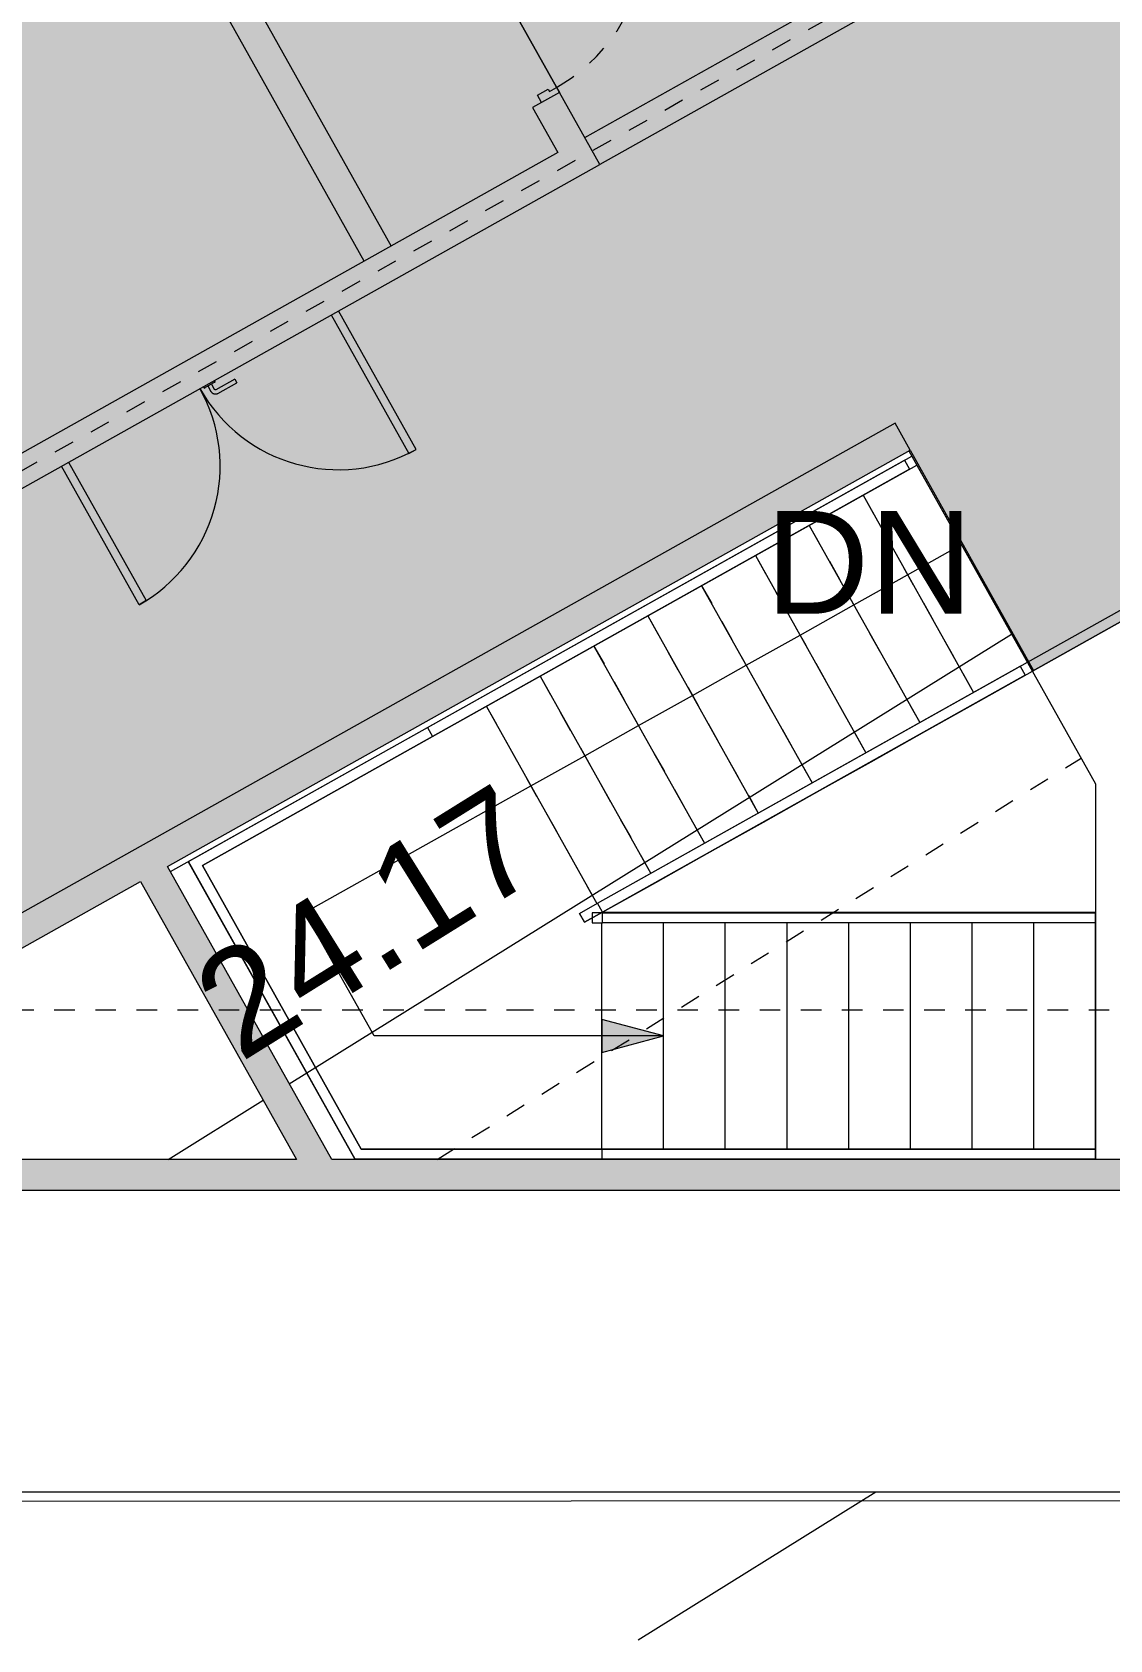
# Model space of a CAD drawing. Header units: metres. Extents: x -16.5 to 80.2, y 17.9 to 114.6.
# Drawn here: x 4.35 to 9.59, y 45.28 to 53.1 of the extents above; entities that cross this region are included whole.
import ezdxf

# ---------------------------------------------------------------- set-up
doc = ezdxf.new("R2010")
doc.units = ezdxf.units.M
for name, pattern in [('Basculante', [0.004, 0.0025, -0.0015]), ('IMPORT-carrilciclo', [0.016, 0.006, -0.01]), ('LineaDiscontinua-1_5mm', [0.003, 0.0015, -0.0015]), ('LíneaDeRejilla', [0.021, 0.012, -0.003, 0.003, -0.003])]:
    doc.linetypes.add(name, pattern=pattern)
for name, color, linetype, lineweight in [('00_VIA LOCAL LOTE A SEGREGAR', 253, 'Continuous', 5), ('A-BRND', 11, 'Continuous', 5), ('A-DETL-3', 151, 'Continuous', 5), ('A-DETL-GENF', 92, 'Continuous', 5), ('A-ESCA', 31, 'Continuous', 5), ('A-MURO', 113, 'Continuous', 9), ('A-MURO-ACHU', 111, 'Continuous', 9), ('A-PISO', 51, 'Continuous', 9), ('A-PUER', 31, 'Continuous', 5), ('A-PUER-MARC', 31, 'Continuous', 5), ('A-WALL', 113, 'Continuous', 18), ('COTAS', 2, 'Continuous', 5), ('H-HID-APAR', 6, 'Continuous', 5), ('S-ESCA-IDEN', 31, 'Continuous', 5), ('S-REJI', 1, 'Continuous', 5)]:
    doc.layers.add(name, color=color, linetype=linetype, lineweight=lineweight)
doc.styles.add('Arial', font='arial.ttf', dxfattribs={"height": 0.510389})
doc.styles.add('Arial_3', font='arial.ttf', dxfattribs={"height": 0.5})

# ---------------------------------------------------------------- blocks, each defined once
blk = doc.blocks.new('Puerta-Batiente-2Cuerpos-HojaEnCelosia - 1600x2200-1638897-Nivel 2')
at = {"layer": 'A-PUER'}
for p, q in [((-0.772, -0.847), (-0.772, -0.075)), ((-0.732, -0.075), (-0.732, -0.847)), ((0.732, -0.075), (0.732, -0.847)), ((0.772, -0.847), (0.772, -0.075)), ((-0.732, -0.847), (-0.772, -0.847)), ((0.732, -0.847), (0.772, -0.847))]:
    blk.add_line(p, q, dxfattribs=at)
for centre, start, end in [((-0.772, -0.075), 270, 0), ((0.772, -0.075), 180, 270)]:
    blk.add_arc(centre, 0.772, start, end, dxfattribs=at)
blk = doc.blocks.new('Manija-Horizontal-SinCerradura - 120-1188999-Nivel 2')
at = {"layer": 'A-PUER'}
for p, q in [((0.195, 0), (0.195, -0.008)), ((0.255, -0.008), (0.255, 0)), ((0.195, -0.008), (0.199, -0.008)), ((0.255, -0.008), (0.195, -0.008)), ((0.215, -0.008), (0.215, -0.038)), ((0.235, -0.038), (0.235, -0.008)), ((0.345, -0.043), (0.24, -0.043)), ((0.24, -0.063), (0.345, -0.063)), ((0.251, -0.008), (0.255, -0.008)), ((0.345, -0.043), (0.345, -0.063))]:
    blk.add_line(p, q, dxfattribs=at)
at = {"layer": 'A-PUER', "flags": 128}
for points in [[(0.215, -0.038), (0.215, -0.039), (0.2151, -0.04), (0.2152, -0.041), (0.2153, -0.042), (0.2155, -0.043), (0.2157, -0.0439), (0.216, -0.0449), (0.2163, -0.0459), (0.2166, -0.0468), (0.217, -0.0477), (0.2174, -0.0486), (0.2178, -0.0495), (0.2183, -0.0504), (0.2188, -0.0513), (0.2194, -0.0521), (0.2199, -0.0529), (0.2206, -0.0537), (0.2212, -0.0545), (0.2219, -0.0552), (0.2226, -0.0559), (0.2233, -0.0566), (0.2241, -0.0573), (0.2249, -0.0579), (0.2257, -0.0585), (0.2265, -0.059), (0.2273, -0.0596), (0.2282, -0.06), (0.2291, -0.0605), (0.23, -0.0609), (0.2309, -0.0613), (0.2319, -0.0616), (0.2328, -0.062), (0.2338, -0.0622), (0.2348, -0.0624), (0.2358, -0.0626), (0.2367, -0.0628), (0.2377, -0.0629), (0.2387, -0.063), (0.2397, -0.063), (0.24, -0.063)], [(0.24, -0.043), (0.2398, -0.043), (0.2396, -0.043), (0.2394, -0.043), (0.2392, -0.0429), (0.239, -0.0429), (0.2388, -0.0429), (0.2386, -0.0428), (0.2384, -0.0427), (0.2382, -0.0427), (0.2381, -0.0426), (0.2379, -0.0425), (0.2377, -0.0424), (0.2375, -0.0423), (0.2373, -0.0422), (0.2372, -0.0421), (0.237, -0.042), (0.2369, -0.0419), (0.2367, -0.0418), (0.2366, -0.0416), (0.2364, -0.0415), (0.2363, -0.0413), (0.2361, -0.0412), (0.236, -0.041), (0.2359, -0.0409), (0.2358, -0.0407), (0.2357, -0.0405), (0.2356, -0.0404), (0.2355, -0.0402), (0.2354, -0.04), (0.2353, -0.0398), (0.2353, -0.0396), (0.2352, -0.0394), (0.2352, -0.0392), (0.2351, -0.039), (0.2351, -0.0388), (0.235, -0.0387), (0.235, -0.0385), (0.235, -0.0383), (0.235, -0.0381), (0.235, -0.038)]]:
    blk.add_lwpolyline(points, dxfattribs=at)
blk = doc.blocks.new('DISPOSICIÓN URBANA JARDIN_dwg-1215257-Nivel 2')
at = {"layer": '00_VIA LOCAL LOTE A SEGREGAR', "linetype": 'IMPORT-carrilciclo'}
blk.add_line((53.7247, 63.2505), (55.4383, 66.5188), dxfattribs=at)
at = {"layer": '00_VIA LOCAL LOTE A SEGREGAR', "color": 254}
blk.add_line((55.7503, 61.7302), (56.3829, 62.9367), dxfattribs=at)
at = {"layer": 'COTAS', "color": 254}
for p, q in [((52.9192, 63.2039), (54.8413, 66.8679)), ((52.5964, 62.5884), (52.8495, 63.071))]:
    blk.add_line(p, q, dxfattribs=at)
at = {"layer": 'COTAS', "color": 51, "insert": (52.6248, 64.1969), "char_height": 0.51039, "width": 1.931906, "attachment_point": 2, "rotation": 62.32006, "line_spacing_factor": 0.941778, "style": 'Arial'}
blk.add_mtext('24.17', dxfattribs=at)
blk = doc.blocks.new('Top Rail Type - Top Rail_Internal_-1126967-Nivel 2')
at = {"layer": 'A-BRND'}
for p, q in [((9.1857, 50.0344), (10.8229, 50.9521)), ((10.8351, 50.9017), (9.2102, 49.9908)), ((10.8229, 50.9521), (10.8351, 50.9303))]:
    blk.add_line(p, q, dxfattribs=at)
blk = doc.blocks.new('Top Rail Type - Top Rail_Internal_-V85-Nivel 2')
at = {"layer": 'A-BRND'}
for p, q in [((9.1857, 50.0344), (10.8229, 50.9521)), ((9.2102, 49.9908), (10.8351, 50.9017)), ((10.8229, 50.9521), (10.8351, 50.9303))]:
    blk.add_line(p, q, dxfattribs=at)
blk = doc.blocks.new('Top Rail Type - Top Rail_Internal_-1175743-Nivel 2')
at = {"layer": 'A-BRND'}
for p, q in [((7.0946, 48.8622), (9.1502, 50.0145)), ((9.1747, 49.9709), (7.119, 48.8186)), ((9.1502, 50.0145), (9.1747, 49.9709)), ((7.0073, 48.8133), (7.0946, 48.8622)), ((7.0318, 48.7697), (7.0073, 48.8133)), ((7.119, 48.8186), (7.0318, 48.7697)), ((7.1196, 48.8165), (7.0696, 48.8165)), ((7.0696, 48.8165), (7.0696, 48.7665)), ((7.119, 48.8186), (7.0946, 48.8622)), ((7.1196, 48.8165), (9.5168, 48.8165)), ((7.1196, 48.7665), (7.1196, 48.8165)), ((9.5168, 48.8165), (9.5168, 48.7665)), ((7.0696, 48.7665), (7.1196, 48.7665)), ((9.5168, 48.7665), (7.1196, 48.7665))]:
    blk.add_line(p, q, dxfattribs=at)
blk = doc.blocks.new('Top Rail Type - Top Rail_Internal_-V86-Nivel 2')
at = {"layer": 'A-BRND'}
for p, q in [((7.0946, 48.8622), (9.1857, 50.0344)), ((7.119, 48.8186), (9.2102, 49.9908)), ((9.1857, 50.0344), (9.2102, 49.9908)), ((7.0073, 48.8133), (7.0946, 48.8622)), ((7.0073, 48.8133), (7.0318, 48.7697)), ((7.0318, 48.7697), (7.119, 48.8186)), ((9.5168, 48.8165), (7.1196, 48.8165)), ((9.5168, 48.7665), (9.5168, 48.8165)), ((9.5168, 48.7665), (7.1196, 48.7665))]:
    blk.add_line(p, q, dxfattribs=at)
blk = doc.blocks.new('Top Rail Type - Top Rail_Internal_-1175757-Nivel 2')
at = {"layer": 'A-BRND'}
for p, q in [((6.2686, 49.7167), (8.5883, 51.017)), ((8.6128, 50.9734), (6.293, 49.673)), ((8.5883, 51.017), (8.6128, 50.9734)), ((5.1057, 49.0648), (6.2686, 49.7167)), ((6.293, 49.673), (5.1737, 49.0456)), ((6.2686, 49.7167), (6.293, 49.673)), ((5.9171, 47.6173), (5.1057, 49.0648)), ((5.1737, 49.0456), (5.9463, 47.6673)), ((7.1168, 47.6173), (5.9171, 47.6173)), ((5.9463, 47.6673), (7.1168, 47.6673)), ((7.1168, 47.6673), (9.5168, 47.6673)), ((7.1168, 47.6673), (7.1168, 47.6173)), ((9.5168, 47.6173), (7.1168, 47.6173)), ((9.5168, 47.6673), (9.5168, 47.6173))]:
    blk.add_line(p, q, dxfattribs=at)
blk = doc.blocks.new('Top Rail Type - Top Rail_Internal_-V87-Nivel 2')
at = {"layer": 'A-BRND'}
for p, q in [((6.2686, 49.7167), (8.6238, 51.0369)), ((6.293, 49.673), (8.6482, 50.9932)), ((8.6238, 51.0369), (8.6482, 50.9932)), ((5.1057, 49.0648), (6.2686, 49.7167)), ((5.1737, 49.0456), (6.293, 49.673)), ((5.9171, 47.6173), (5.1057, 49.0648)), ((5.9463, 47.6673), (5.1737, 49.0456)), ((7.1168, 47.6173), (5.9171, 47.6173)), ((7.1168, 47.6673), (5.9463, 47.6673)), ((9.5168, 47.6673), (7.1168, 47.6673)), ((9.5168, 47.6173), (7.1168, 47.6173)), ((9.5168, 47.6173), (9.5168, 47.6673))]:
    blk.add_line(p, q, dxfattribs=at)
blk = doc.blocks.new('Puerta-Batiente-HojaLisa - 900x2200-V88-Nivel 2')
at = {"layer": 'A-PUER'}
for p, q in [((-0.382, 0.919), (-0.422, 0.919)), ((-0.422, 0.919), (-0.422, 0.075)), ((-0.382, 0.075), (-0.382, 0.919)), ((-0.422, 0.075), (-0.382, 0.075))]:
    blk.add_line(p, q, dxfattribs=at)
at = {"layer": 'A-PUER', "linetype": 'LineaDiscontinua-1_5mm'}
blk.add_arc((-0.422, 0.075), 0.844, 360, 87.28354, dxfattribs=at)
at = {"layer": 'A-PUER-MARC', "lineweight": 9}
for p, q in [((-0.45, -0.025), (-0.45, 0.075)), ((-0.45, 0.075), (-0.422, 0.075)), ((-0.422, 0.075), (-0.422, 0.035)), ((-0.422, 0.035), (-0.41, 0.035)), ((-0.41, 0.035), (-0.41, -0.025)), ((0.41, 0.035), (0.422, 0.035)), ((0.41, -0.025), (0.41, 0.035)), ((0.422, 0.035), (0.422, 0.075)), ((0.422, 0.075), (0.45, 0.075)), ((0.45, 0.075), (0.45, -0.025)), ((-0.41, -0.025), (-0.45, -0.025)), ((0.45, -0.025), (0.41, -0.025))]:
    blk.add_line(p, q, dxfattribs=at)

msp = doc.modelspace()

# ---------------------------------------------------------------- hatches: boundary and pattern name
at = {"layer": 'A-DETL-GENF'}
h = msp.add_hatch(color=254, dxfattribs=at)
h.paths.add_polyline_path([(2.2039, 47.6436), (8.542, 51.1964), (9.2159, 49.994), (10.8351, 50.9017), (10.8351, 52.4818), (16.9634, 55.9169), (17.3662, 55.9154), (17.3663, 54.6169), (19.1662, 54.6169), (19.1681, 55.9169), (29.6162, 55.9158), (29.6166, 54.6169), (31.4162, 54.6169), (31.4177, 55.9169), (47.3615, 55.9158), (47.3616, 54.6169), (49.1615, 54.6169), (49.1615, 55.9169), (51.039, 55.9171), (51.0366, 72.1527), (49.7086, 74.5218), (54.2865, 77.0957), (54.2865, 80.6577), (53.939, 80.463), (53.9265, 80.4853), (53.1644, 80.0453), (53.1644, 80.0453), (53.1471, 80.0353), (53.154, 80.0229), (52.1102, 79.4367), (51.7469, 79.2269), (49.8147, 82.674), (48.739, 82.0686), (51.4108, 77.3164), (51.3995, 77.3099), (51.4108, 77.2898), (49.8237, 76.4001), (48.2224, 75.4756), (48.211, 75.4961), (42.0177, 72.0245), (42.0423, 71.9805), (41.9115, 71.9072), (41.8868, 71.9512), (31.2011, 65.9612), (31.2059, 65.9526), (28.4843, 64.427), (28.4662, 64.4594), (21.8377, 60.7437), (21.8607, 60.7028), (19.1565, 59.1871), (19.1335, 59.228), (19.1219, 59.2218), (18.4977, 60.3327), (17.1569, 59.5803), (17.7921, 58.4449), (8.6765, 53.3352), (8.04, 54.4707), (6.4699, 53.5905), (7.1063, 52.4551), (2.5119, 49.8804), (2.5085, 49.8865), (2.4976, 49.8804), (-0.1047, 54.5229), (-0.8872, 54.0843), (-0.8745, 54.0617), (-1.1446, 53.9103), (-0.7032, 53.126), (-0.6967, 53.1296), (0.1168, 51.6783), (0.1128, 51.676), (0.5543, 50.8917), (0.5569, 50.8932), (1.4566, 49.2882), (1.3237, 49.2137), (2.197, 47.6558)], flags=0)
h.paths.add_polyline_path([(44.0365, 57.7169), (20.1191, 57.7169), (47.9523, 73.3171), (49.2262, 71.0513), (49.1615, 71.0149), (49.1614, 57.7169), (44.0391, 57.7169)], flags=0)
h.paths.add_polyline_path([(43.6888, 73.1332), (45.2153, 73.9889), (44.6286, 75.0357), (43.102, 74.18), (43.6644, 73.1767)], flags=0)
h = msp.add_hatch(color=7, dxfattribs=at)
h.paths.add_polyline_path([(2.4976, 49.8804), (2.5085, 49.8865), (-1.0314, 56.1763), (-1.027, 56.1788), (-1.0418, 56.2048), (-1.0461, 56.2024), (2.4386, 49.9856)], flags=0)
h.paths.add_polyline_path([(2.5695, 50.084), (6.9021, 52.5126), (6.7791, 52.7321), (6.91, 52.8054), (6.4699, 53.5905), (8.04, 54.4707), (8.4801, 53.6856), (8.6109, 53.7589), (8.734, 53.5394), (13.0955, 55.9842), (9.5006, 62.3975), (9.6314, 62.4708), (13.2263, 56.0576), (17.5879, 58.5024), (17.4648, 58.7219), (17.5957, 58.7953), (17.1569, 59.5811), (18.4981, 60.3346), (15.3826, 65.8927), (3.35, 59.1479), (4.7476, 56.6546), (4.6167, 56.5813), (3.2191, 59.0745), (-0.8545, 56.791), (-0.8444, 56.7702), (-0.974, 56.6975), (-1.293, 57.2665), (-1.4239, 57.1932), (-0.9696, 56.3829), (-0.9742, 56.3803), (2.546, 50.1256)], flags=0)
h.paths.add_polyline_path([(5.8954, 54.3002), (5.0079, 55.8834), (5.1387, 55.9568), (6.0262, 54.3736), (5.9442, 54.3276)], flags=0)
h.paths.add_polyline_path([(7.6, 55.2557), (6.2724, 57.624), (6.4033, 57.6974), (7.7308, 55.3291)], flags=0)
h.paths.add_polyline_path([(-1.1048, 56.3071), (-1.1005, 56.3095), (-1.6281, 57.2507), (-1.6324, 57.2483), (-1.1049, 56.3072)], flags=0)
h.paths.add_polyline_path([(5.8812, 58.3219), (4.9788, 59.9319), (5.1096, 60.0052), (6.0121, 58.3952), (5.9685, 58.3708)], flags=0)
h.paths.add_polyline_path([(16.5847, 60.2921), (15.2571, 62.6604), (15.388, 62.7337), (16.7155, 60.3654), (16.6336, 60.3195)], flags=0)
h.paths.add_polyline_path([(14.866, 63.3582), (13.9633, 64.9686), (14.0941, 65.042), (14.9968, 63.4316), (14.9096, 63.3827)], flags=0)
at = {"layer": 'A-MURO-ACHU'}
for points in [[(6.9021, 52.5126), (7.033, 52.586), (6.91, 52.8054), (6.7791, 52.7321), (6.8832, 52.5464)], [(2.5122, 49.8799), (7.1063, 52.4551), (7.033, 52.586), (2.4386, 50.0106)], [(1.8887, 47.4669), (2.1955, 47.4669), (8.6153, 51.0655), (8.542, 51.1964), (2.7362, 47.942)], [(5.8026, 47.6169), (5.0042, 49.0413), (4.8734, 48.968), (5.6307, 47.6169)], [(10.5118, 47.4669), (10.8351, 47.4669), (10.8351, 47.6169), (2.4631, 47.6169), (2.1955, 47.4669), (10.2526, 47.4669)]]:
    msp.add_hatch(color=256, dxfattribs=at).paths.add_polyline_path(points, flags=0)
at = {"layer": 'S-ESCA-IDEN'}
msp.add_hatch(color=256, dxfattribs=at).paths.add_polyline_path([(7.1168, 48.1365), (7.4168, 48.2169), (7.1168, 48.2973)], flags=0)

# ---------------------------------------------------------------- linework, layer by layer
at = {"layer": 'A-DETL-3'}
for p, q in [((6.91, 52.8054), (6.4699, 53.5905)), ((6.4699, 53.5905), (6.91, 52.8054)), ((8.6153, 51.0655), (9.2159, 49.994)), ((9.2159, 49.994), (10.8351, 50.9017))]:
    msp.add_line(p, q, dxfattribs=at)
at = {"layer": 'A-ESCA'}
for p, q in [((8.6482, 50.9932), (9.1857, 50.0344)), ((8.3865, 50.8466), (8.924, 49.8877)), ((8.1249, 50.6999), (8.6623, 49.741)), ((7.8632, 50.5532), (8.4006, 49.5943)), ((7.6015, 50.4065), (8.1389, 49.4477)), ((7.3398, 50.2598), (7.8773, 49.301)), ((7.0781, 50.1131), (7.6156, 49.1543)), ((6.8164, 49.9664), (7.3539, 49.0076)), ((8.9487, 49.8438), (9.2104, 49.9904)), ((6.5547, 49.8197), (7.0922, 48.8609)), ((8.687, 49.6971), (8.9487, 49.8438)), ((8.4253, 49.5504), (8.687, 49.6971)), ((8.1636, 49.4037), (8.4253, 49.5504)), ((7.9019, 49.257), (8.1636, 49.4037)), ((7.6402, 49.1103), (7.9019, 49.257)), ((7.3785, 48.9636), (7.6402, 49.1103)), ((5.9168, 47.6169), (5.1051, 49.065)), ((7.1168, 48.8169), (7.3785, 48.9636)), ((7.4168, 48.8169), (7.1168, 48.8169)), ((7.7168, 48.8169), (7.4168, 48.8169)), ((8.0168, 48.8169), (7.7168, 48.8169)), ((8.3168, 48.8169), (8.0168, 48.8169)), ((8.6168, 48.8169), (8.3168, 48.8169)), ((8.9168, 48.8169), (8.6168, 48.8169)), ((9.2168, 48.8169), (8.9168, 48.8169)), ((9.5168, 48.8169), (9.2168, 48.8169)), ((7.1168, 47.6673), (7.1168, 48.7665)), ((7.4168, 47.6673), (7.4168, 48.7665)), ((7.7168, 47.6673), (7.7168, 48.7665)), ((8.0168, 47.6673), (8.0168, 48.7665)), ((8.3168, 47.6673), (8.3168, 48.7665)), ((8.6168, 47.6673), (8.6168, 48.7665)), ((8.9168, 47.6673), (8.9168, 48.7665)), ((9.2168, 47.6673), (9.2168, 48.7665)), ((9.5168, 47.6673), (9.5168, 48.7665))]:
    msp.add_line(p, q, dxfattribs=at)
at = {"layer": 'A-ESCA', "linetype": 'Basculante'}
for p, q in [((8.3865, 50.8466), (8.924, 49.8877)), ((8.1249, 50.6999), (8.6623, 49.741)), ((7.8632, 50.5532), (8.4006, 49.5943)), ((7.6015, 50.4065), (8.1389, 49.4477)), ((7.3398, 50.2598), (7.8773, 49.301)), ((7.0781, 50.1131), (7.6156, 49.1543)), ((6.8164, 49.9664), (7.3539, 49.0076)), ((6.5547, 49.8197), (7.0922, 48.8609)), ((7.1168, 47.6673), (7.1168, 48.7665)), ((7.4168, 47.6673), (7.4168, 48.7665)), ((7.7168, 47.6673), (7.7168, 48.7665)), ((8.0168, 47.6673), (8.0168, 48.7665)), ((8.3168, 47.6673), (8.3168, 48.7665)), ((8.6168, 47.6673), (8.6168, 48.7665)), ((8.9168, 47.6673), (8.9168, 48.7665)), ((9.2168, 47.6673), (9.2168, 48.7665)), ((9.5168, 47.6673), (9.5168, 48.7665))]:
    msp.add_line(p, q, dxfattribs=at)
at = {"layer": 'A-MURO'}
for p, q in [((4.8937, 54.1955), (6.0917, 52.0583)), ((5.9608, 51.985), (4.7629, 54.1221)), ((7.033, 52.586), (8.5158, 53.4171)), ((8.6765, 53.3353), (7.1063, 52.4551))]:
    msp.add_line(p, q, dxfattribs=at)
at = {"layer": 'A-PISO'}
for p, q in [((8.6095, 51.0623), (9.5168, 49.4437)), ((5.0183, 49.0163), (8.6236, 51.0372)), ((9.5168, 49.4437), (9.5168, 47.6169)), ((46.016, 45.9819), (-5.5577, 45.9467)), ((-0.7267, 46.0009), (54.4615, 46.0009))]:
    msp.add_line(p, q, dxfattribs=at)
at = {"layer": 'A-WALL'}
for p, q in [((6.91, 52.8054), (6.7791, 52.7321)), ((7.1063, 52.4551), (6.91, 52.8054)), ((6.7791, 52.7321), (6.9021, 52.5126)), ((6.9021, 52.5126), (2.5695, 50.084)), ((2.5122, 49.8799), (7.1063, 52.4551)), ((8.542, 51.1964), (1.8887, 47.4669)), ((8.6153, 51.0655), (8.542, 51.1964)), ((5.0042, 49.0413), (8.6153, 51.0655)), ((5.8026, 47.6169), (5.0042, 49.0413)), ((2.4631, 47.6169), (4.8734, 48.968)), ((4.8734, 48.968), (5.6307, 47.6169)), ((5.6307, 47.6169), (2.4631, 47.6169)), ((10.8351, 47.6169), (5.8026, 47.6169)), ((1.8887, 47.4669), (10.9851, 47.4669))]:
    msp.add_line(p, q, dxfattribs=at)
at = {"layer": 'S-ESCA-IDEN'}
for p, q in [((8.6034, 50.4597), (8.8651, 50.6064)), ((8.3417, 50.313), (8.6034, 50.4597)), ((8.08, 50.1664), (8.3417, 50.313)), ((7.8183, 50.0197), (8.08, 50.1664)), ((7.5566, 49.873), (7.8183, 50.0197)), ((7.2949, 49.7263), (7.5566, 49.873)), ((7.0332, 49.5796), (7.2949, 49.7263)), ((6.7715, 49.4329), (7.0332, 49.5796)), ((5.6726, 48.8169), (6.7715, 49.4329)), ((6.009, 48.2169), (5.6726, 48.8169)), ((7.4168, 48.2169), (7.1168, 48.2973)), ((7.1168, 48.2973), (7.1168, 48.1365)), ((7.1168, 48.2169), (6.009, 48.2169)), ((7.4168, 48.2169), (7.1168, 48.2169)), ((7.1168, 48.1365), (7.4168, 48.2169))]:
    msp.add_line(p, q, dxfattribs=at)
at = {"layer": 'S-REJI', "linetype": 'LíneaDeRejilla'}
for p, q in [((50.4265, 76.824), (2.5374, 49.98)), ((6.7534, 48.3419), (0.5034, 48.3419)), ((50.3839, 48.3419), (6.7534, 48.3419))]:
    msp.add_line(p, q, dxfattribs=at)

# ---------------------------------------------------------------- block references
at = {"layer": 'A-BRND'}
for name in ['Top Rail Type - Top Rail_Internal_-V87-Nivel 2', 'Top Rail Type - Top Rail_Internal_-1175757-Nivel 2', 'Top Rail Type - Top Rail_Internal_-1126967-Nivel 2', 'Top Rail Type - Top Rail_Internal_-V85-Nivel 2', 'Top Rail Type - Top Rail_Internal_-V86-Nivel 2', 'Top Rail Type - Top Rail_Internal_-1175743-Nivel 2']:
    msp.add_blockref(name, (0, 0), dxfattribs=at)
at = {"layer": 'A-PUER'}
for name, p, rotation in [('Puerta-Batiente-HojaLisa - 900x2200-V88-Nivel 2', (6.6245, 53.1613), 299.2725903057563), ('Puerta-Batiente-2Cuerpos-HojaEnCelosia - 1600x2200-1638897-Nivel 2', (5.1252, 51.4306), 29.2725903057568), ('Manija-Horizontal-SinCerradura - 120-1188999-Nivel 2', (5.0092, 51.2796), 29.2725903057568)]:
    msp.add_blockref(name, p, dxfattribs=dict(at, rotation=rotation))
at = {"layer": 'H-HID-APAR', "rotation": 329.59469028066}
msp.add_blockref('DISPOSICIÓN URBANA JARDIN_dwg-1215257-Nivel 2', (-72.0328, 20.2563), dxfattribs=at)

# ---------------------------------------------------------------- texts
at = {"layer": 'S-ESCA-IDEN', "insert": (7.9124, 50.7705), "char_height": 0.5, "width": 1.205476, "attachment_point": 1, "line_spacing_factor": 0.941778, "style": 'Arial_3'}
msp.add_mtext('DN', dxfattribs=at)

doc.saveas('drawing.dxf')
